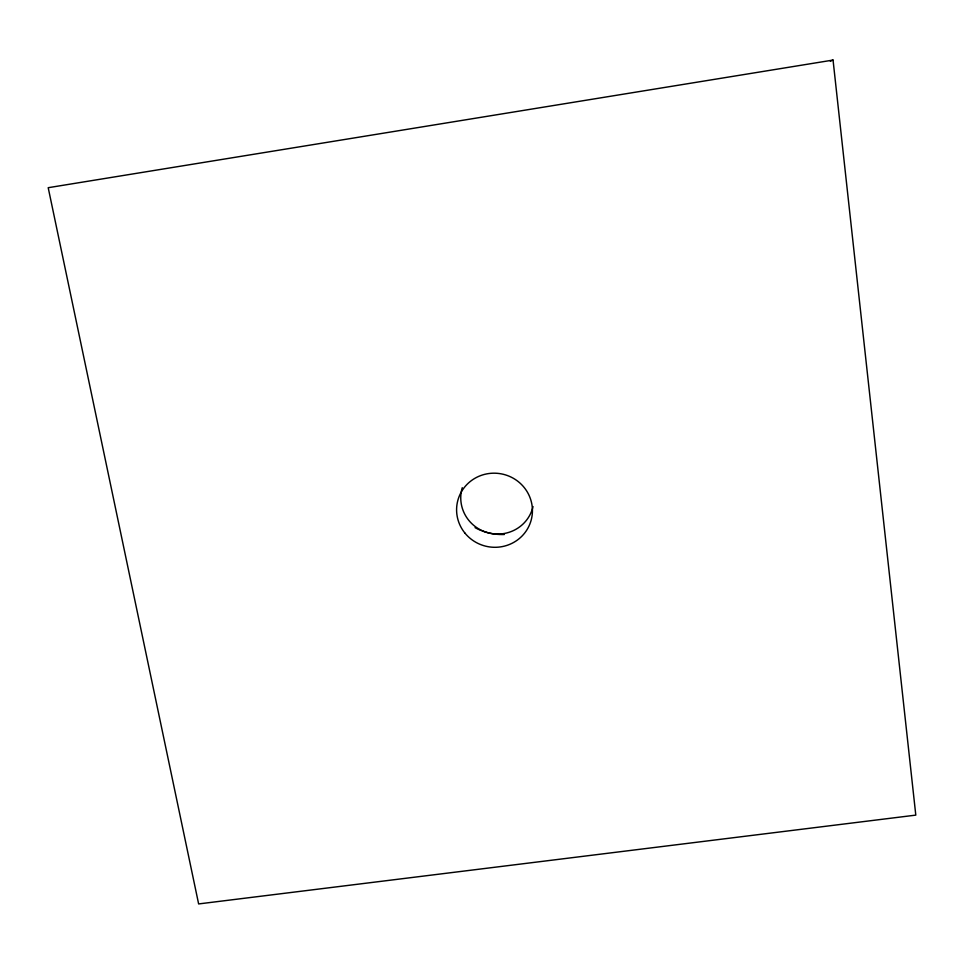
<?xml version="1.0" encoding="UTF-8"?>
<svg xmlns="http://www.w3.org/2000/svg" width="964" height="964" viewBox="0 0 964 964"><rect width="100%" height="100%" fill="white"/><g stroke="black" fill="none" stroke-linecap="round" stroke-linejoin="round"><path stroke-width="1.45" d="M830.353 61.19L833.053 60.069L915.8 815.122L198.632 903.931L48.2 187.703L833.053 60.069M504.401 534.502A55.876 54.695 13.3 0 1 483 531.188M481.651 530.694A55.876 54.695 13.3 0 1 475.071 527.645M533.032 506.57A36.644 35.776 13.3 0 1 488.073 532.803A36.644 35.776 13.3 0 1 462.262 487.688M464.889 533.044A37.97 37.006 13.3 0 0 529.826 524.139A37.97 37.006 13.3 0 0 488.82 473.541A37.97 37.006 13.3 0 0 464.889 533.044"/></g></svg>
